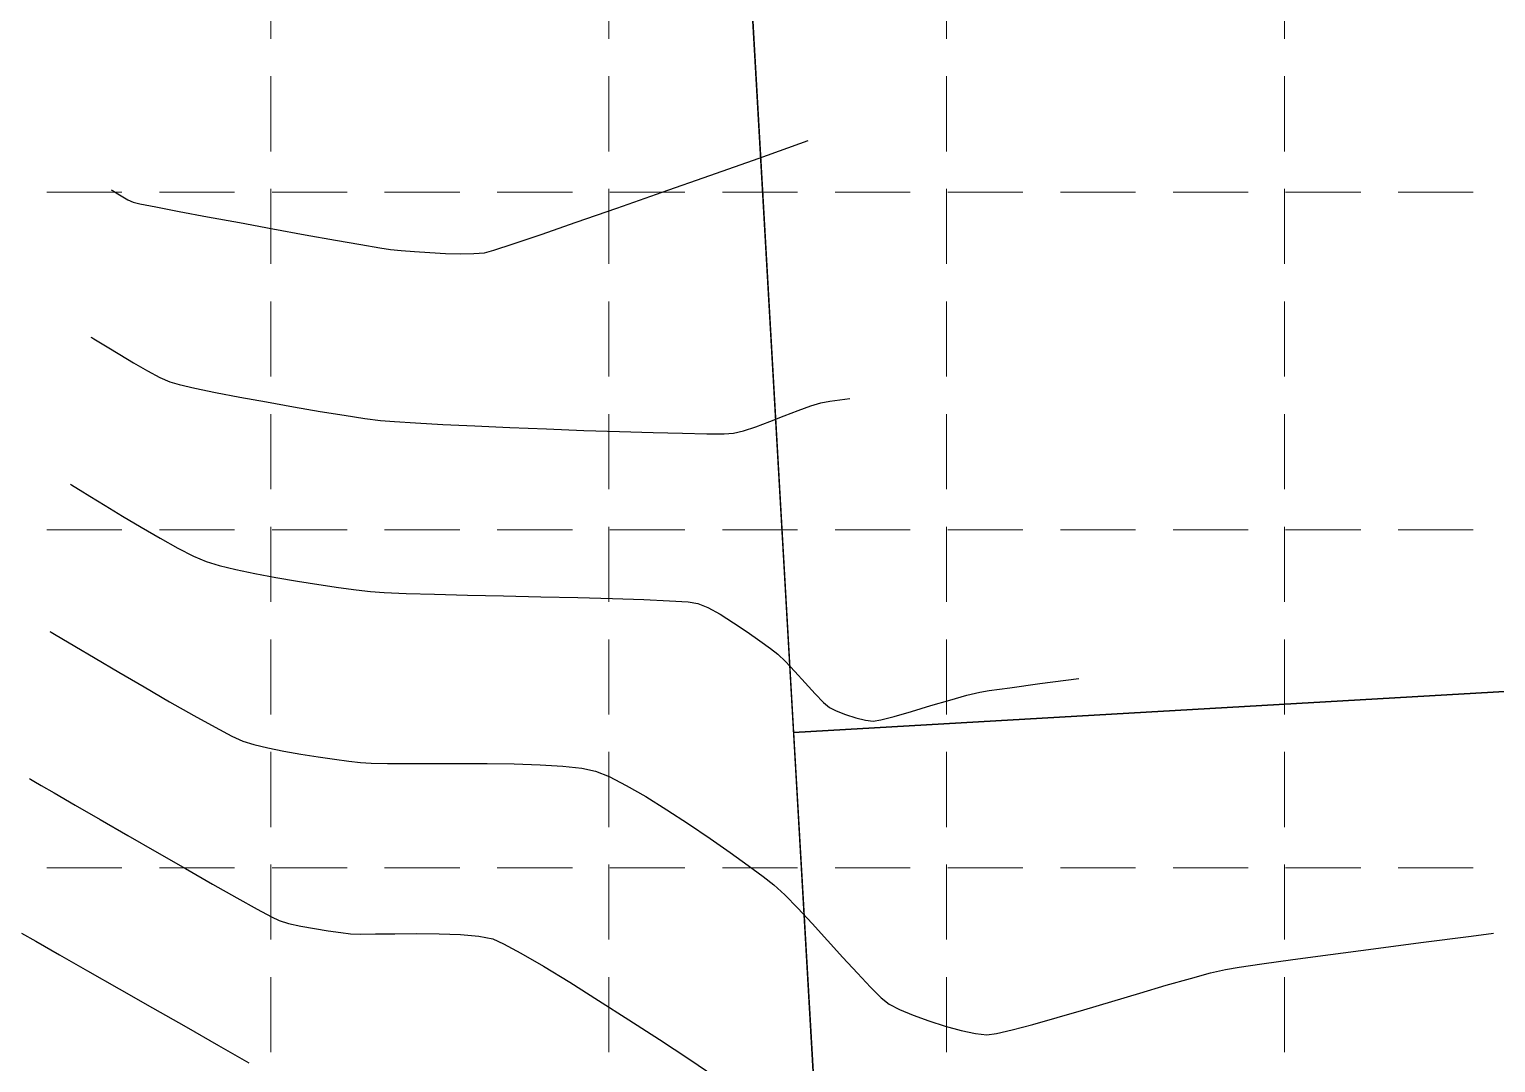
# Model space of a CAD drawing. Header units: inches. Extents: x 2547543 to 2548696, y 7125653 to 7126375.
# Drawn here: x 2547620.7 to 2547698.8, y 7125968 to 7126023.1 of the extents above; entities that cross this region are included whole.
import ezdxf

# ---------------------------------------------------------------- set-up
doc = ezdxf.new("R2010")
doc.units = ezdxf.units.IN
doc.header["$MEASUREMENT"] = 0
doc.linetypes.add('HIDDEN', pattern=[0.375, 0.25, -0.125])
for name, color, linetype in [('GRID', 254, 'HIDDEN'), ('V-AREA', 6, 'Continuous'), ('V-PROP-E', 3, 'Continuous'), ('V-PROP-SUBD-N', 7, 'Continuous'), ('V-TOPO-MAJR-E', 6, 'Continuous'), ('V-TOPO-MINR-E', 14, 'Continuous')]:
    doc.layers.add(name, color=color, linetype=linetype)

msp = doc.modelspace()

# ---------------------------------------------------------------- linework, layer by layer
at = {"layer": 'GRID', "color": 252, "linetype": 'HIDDEN', "lineweight": 0, "ltscale": 16}
for p, q in [((2547633.523132142, 7126356.547205457), (2547633.523132142, 7125726.296813901)), ((2547651.523132142, 7126356.547205457), (2547651.523132142, 7125726.296813901)), ((2547669.523132142, 7126356.547205457), (2547669.523132142, 7125726.296813901)), ((2547687.523132141, 7126356.547205457), (2547687.523132141, 7125726.296813901)), ((2547561.583313602, 7126014.376313469), (2548677.583313586, 7126014.376313469)), ((2547561.583313602, 7125996.376313469), (2548677.583313586, 7125996.376313469)), ((2547561.583313602, 7125978.37631347), (2548677.583313586, 7125978.37631347))]:
    msp.add_line(p, q, dxfattribs=at)
at = {"layer": 'V-AREA', "color": 7}
for p, q in [((2547658.280007871, 7126039.502313715), (2547661.372810687, 7125985.590955258)), ((2547661.372810687, 7125985.590955258), (2547801.142999281, 7125993.609332931)), ((2547801.142999281, 7125993.60933293), (2547661.372810687, 7125985.590955259)), ((2547661.372810687, 7125985.590955259), (2547666.211702047, 7125901.243125121))]:
    msp.add_line(p, q, dxfattribs=at)
at = {"layer": 'V-PROP-E', "color": 7}
msp.add_line((2547666.211702047, 7125901.243125121), (2547644.915525241, 7126272.461689509), dxfattribs=at)
at = {"layer": 'V-PROP-SUBD-N'}
msp.add_line((2547661.372810688, 7125985.590955258), (2547801.142999282, 7125993.60933293), dxfattribs=at)
at = {"layer": 'V-TOPO-MAJR-E', "color": 35, "extrusion": (-0.5012833587562778, -0.8652831873057657, 0), "elevation": -7443095.232038395}
msp.add_lwpolyline([(-1367732.397480187, 590.0000000000005), (-1367732.34491784, 590.0000000000005)], dxfattribs=at)
at = {"layer": 'V-TOPO-MAJR-E', "color": 35, "extrusion": (-0.513431513496591, -0.8581305733678296, 0), "elevation": -7423074.58796252}
msp.add_lwpolyline([(-1472522.346883798, 590), (-1472522.204532844, 590)], dxfattribs=at)
at = {"layer": 'V-TOPO-MAJR-E', "color": 35, "elevation": 590}
for points in [[(2547624.096823049, 7126006.556451076), (2547624.349591924, 7126006.401931175)], [(2547624.792763726, 7126006.129155444), (2547625.466637088, 7126005.717431108)], [(2547626.946579249, 7126004.850882314), (2547627.611858611, 7126004.497504584)], [(2547627.611858611, 7126004.497504584), (2547628.133483868, 7126004.265022454)], [(2547628.133483868, 7126004.265022454), (2547628.629301311, 7126004.126145096)], [(2547633.283056606, 7126003.193910978), (2547634.730957669, 7126002.935386537)], [(2547634.730957669, 7126002.935386537), (2547636.139379972, 7126002.694161836)], [(2547636.139379972, 7126002.694161836), (2547637.431691685, 7126002.483979926)], [(2547661.615464184, 7126002.747024397), (2547662.279608241, 7126002.989934348)], [(2547662.279608241, 7126002.989934348), (2547662.814859159, 7126003.150876922)], [(2547662.814859159, 7126003.150876922), (2547663.297144105, 7126003.231242244)], [(2547637.431691685, 7126002.483979926), (2547638.531260981, 7126002.318583859)], [(2547639.361456031, 7126002.211716688), (2547640.099780729, 7126002.149747779)], [(2547640.099780729, 7126002.149747779), (2547641.233586061, 7126002.078210223)], [(2547642.687189622, 7126002.000146152), (2547644.384909005, 7126001.918597695)], [(2547646.251061804, 7126001.836606986), (2547648.209965612, 7126001.757216152)], [(2547650.185938022, 7126001.683467325), (2547652.103296629, 7126001.618402635)], [(2547653.886359025, 7126001.565064213), (2547655.459442804, 7126001.52649419)], [(2547655.459442804, 7126001.52649419), (2547656.74686556, 7126001.505734696)], [(2547656.74686556, 7126001.505734696), (2547657.672944887, 7126001.505827863)], [(2547657.672944887, 7126001.505827863), (2547658.161998377, 7126001.52981582)]]:
    msp.add_lwpolyline(points, dxfattribs=at)
at = {"layer": 'V-TOPO-MAJR-E', "color": 35, "extrusion": (-0.5241735554582838, -0.8516114629091259, 0), "elevation": -7403986.049946104}
msp.add_lwpolyline([(-1565678.012619867, 590), (-1565677.492227855, 590)], dxfattribs=at)
at = {"layer": 'V-TOPO-MAJR-E', "color": 35, "extrusion": (0.5129256536209458, 0.8584330339971347, 0), "elevation": 7423941.165951511}
msp.add_lwpolyline([(1468145.281506306, 590.0000000000009), (1468144.417835658, 590.0000000000009)], dxfattribs=at)
at = {"layer": 'V-TOPO-MAJR-E', "color": 35, "extrusion": (-0.497491143540591, -0.8674690554127421, 0), "elevation": -7449010.539830035}
msp.add_lwpolyline([(-1335137.612619956, 590), (-1335136.761248091, 590)], dxfattribs=at)
at = {"layer": 'V-TOPO-MAJR-E', "color": 35, "extrusion": (-0.221066439088342, -0.975258750029345, 0), "elevation": -7512893.065967377}
msp.add_lwpolyline([(909276.7554556413, 590.0000000000009), (909277.6162506077, 590.0000000000009)], dxfattribs=at)
at = {"layer": 'V-TOPO-MAJR-E', "color": 35, "extrusion": (-0.2017777210116815, -0.9794313407806247, 0), "elevation": -7493486.457496237}
msp.add_lwpolyline([(1057359.312341633, 590), (1057360.442126163, 590)], dxfattribs=at)
at = {"layer": 'V-TOPO-MAJR-E', "color": 35, "extrusion": (-0.1906563259382797, -0.9816568470599676, 0), "elevation": -7481012.217365267}
msp.add_lwpolyline([(1142281.312498976, 590.0000000000009), (1142282.633697012, 590.0000000000009)], dxfattribs=at)
at = {"layer": 'V-TOPO-MAJR-E', "color": 35, "extrusion": (-0.1826495053659837, -0.9831780907798757, 0), "elevation": -7471454.174084898}
msp.add_lwpolyline([(1203214.833753091, 590), (1203216.2686386, 590)], dxfattribs=at)
at = {"layer": 'V-TOPO-MAJR-E', "color": 35, "extrusion": (0.3640039720319984, -0.9313973955003999, 0), "elevation": -5709781.451484801}
msp.add_lwpolyline([(4966777.901675254, 590.0000000000009), (4966778.697887496, 590.0000000000009)], dxfattribs=at)
at = {"layer": 'V-TOPO-MAJR-E', "color": 35, "extrusion": (0.144110027991902, -0.9895616705552884, 0), "elevation": -6684475.83282508}
msp.add_lwpolyline([(3547998.473459019, 590), (3547999.552412117, 590)], dxfattribs=at)
at = {"layer": 'V-TOPO-MAJR-E', "color": 35, "extrusion": (-0.1276719467525441, -0.9918164517754359, 0), "elevation": -7392948.305869253}
msp.add_lwpolyline([(1616999.219904904, 590), (1617000.056949953, 590)], dxfattribs=at)
at = {"layer": 'V-TOPO-MAJR-E', "color": 35, "extrusion": (-0.05362654830581772, -0.9985610613862349, 0), "elevation": -7252369.404336915}
msp.add_lwpolyline([(2161832.439566535, 590.0000000000009), (2161833.895264757, 590.0000000000009)], dxfattribs=at)
at = {"layer": 'V-TOPO-MAJR-E', "color": 35, "extrusion": (-0.04389334506687349, -0.9990362226960745, 0), "elevation": -7230958.673775317}
msp.add_lwpolyline([(2232404.961912146, 590.0000000000009), (2232406.829865235, 590.0000000000009)], dxfattribs=at)
at = {"layer": 'V-TOPO-MAJR-E', "color": 35, "extrusion": (0.31430334823617, -0.9493226033796589, 0), "elevation": -5964136.785264355}
msp.add_lwpolyline([(4658276.168821879, 590.0000000000009), (4658276.869579172, 590.0000000000009)], dxfattribs=at)
at = {"layer": 'V-TOPO-MAJR-E', "color": 35, "extrusion": (0.3513357811128942, -0.9362495227821441, 0), "elevation": -5776631.963992576}
msp.add_lwpolyline([(4888864.299566824, 590), (4888865.092240496, 590)], dxfattribs=at)
at = {"layer": 'V-TOPO-MAJR-E', "color": 35, "extrusion": (0.3657923249581266, -0.9306964999406242, 0), "elevation": -5700230.751225022}
msp.add_lwpolyline([(4977735.240080271, 590), (4977736.06482687, 590)], dxfattribs=at)
at = {"layer": 'V-TOPO-MAJR-E', "color": 35, "extrusion": (-0.03729683392959596, -0.9993042310421928, 0), "elevation": -7216062.91859832}
msp.add_lwpolyline([(2280098.331304806, 590), (2280100.308652993, 590)], dxfattribs=at)
at = {"layer": 'V-TOPO-MAJR-E', "color": 35, "extrusion": (-0.02990056481006088, -0.9995528781530467, 0), "elevation": -7198991.664225731}
msp.add_lwpolyline([(2333441.519155161, 590), (2333443.30301516, 590)], dxfattribs=at)
at = {"layer": 'V-TOPO-MAJR-E', "color": 35, "extrusion": (0.2301097408203063, -0.9731646865662623, 0), "elevation": -6348532.085877733}
msp.add_lwpolyline([(4119053.321810155, 590), (4119053.87351733, 590)], dxfattribs=at)
at = {"layer": 'V-TOPO-MINR-E', "color": 35, "extrusion": (-0.333598107351375, 0.9427153879997825, 0), "elevation": 5867910.722029133}
msp.add_lwpolyline([(-4778943.360728718, 591), (-4778946.138265712, 591)], dxfattribs=at)
at = {"layer": 'V-TOPO-MINR-E', "color": 35}
for points, elevation in [([(2547656.910927638, 7126015.266874954), (2547659.5335626, 7126016.193344298)], 591), ([(2547625.019737185, 7126014.499420474), (2547625.043815919, 7126014.485323817)], 591), ([(2547651.961060853, 7126013.526742737), (2547654.361091436, 7126014.368635164)], 591), ([(2547625.907938266, 7126013.970418641), (2547626.189131143, 7126013.834419359)], 591), ([(2547627.394942526, 7126013.589006718), (2547628.631687994, 7126013.352836142)], 591), ([(2547646.429871401, 7126011.620327749), (2547647.918443977, 7126012.124471218)], 591), ([(2547647.918443977, 7126012.124471218), (2547649.787842747, 7126012.769315484)], 591), ([(2547636.958415474, 7126011.821585488), (2547638.318166413, 7126011.582498636)], 591), ([(2547639.331320973, 7126011.411547157), (2547639.892994212, 7126011.328337169)], 591), ([(2547639.892994212, 7126011.328337169), (2547640.461242564, 7126011.271848435)], 591), ([(2547640.461242564, 7126011.271848435), (2547641.179672858, 7126011.211210309)], 591), ([(2547641.987675917, 7126011.155018095), (2547642.824642565, 7126011.111867098)], 591), ([(2547642.824642565, 7126011.111867098), (2547643.629963624, 7126011.090352622)], 591), ([(2547622.838634873, 7125998.812353867), (2547622.897935198, 7125998.778123287)], 589), ([(2547622.897935198, 7125998.778123287), (2547623.049548516, 7125998.688047623)], 589), ([(2547624.691962138, 7125997.680461307), (2547625.624224773, 7125997.1127747)], 589), ([(2547625.624224773, 7125997.1127747), (2547626.618680738, 7125996.518382513)], 589), ([(2547626.618680738, 7125996.518382513), (2547627.618299969, 7125995.938378127)], 589), ([(2547627.618299969, 7125995.938378127), (2547628.566052399, 7125995.413854918)], 589), ([(2547629.404907962, 7125994.985906267), (2547630.077836593, 7125994.69562555)], 589), ([(2547630.077836593, 7125994.69562555), (2547630.764626739, 7125994.48361773)], 589), ([(2547631.647474851, 7125994.26688341), (2547632.672962871, 7125994.051109436)], 589), ([(2547632.672962871, 7125994.051109436), (2547633.787672742, 7125993.841982653)], 589), ([(2547633.787672742, 7125993.841982653), (2547634.938186407, 7125993.645189908)], 589), ([(2547634.938186407, 7125993.645189908), (2547636.071085807, 7125993.466418046)], 589), ([(2547638.82991785, 7125993.095096206), (2547639.564862421, 7125993.043943021)], 589), ([(2547640.730487131, 7125992.996426557), (2547642.236796538, 7125992.951369869)], 589), ([(2547649.868972285, 7125992.772201886), (2547651.728773538, 7125992.721789842)], 589), ([(2547651.728773538, 7125992.721789842), (2547653.389286831, 7125992.666775881)], 589), ([(2547653.389286831, 7125992.666775881), (2547654.760516723, 7125992.605983054)], 589), ([(2547657.452199003, 7125991.880509314), (2547658.171009909, 7125991.433452439)], 589), ([(2547621.748083718, 7125990.968820564), (2547621.816107723, 7125990.929821173)], 588), ([(2547658.89758963, 7125990.947780142), (2547659.572622944, 7125990.472598369)], 589), ([(2547621.999720543, 7125990.822993313), (2547622.384243327, 7125990.596837166)], 588), ([(2547659.572622944, 7125990.472598369), (2547660.136794627, 7125990.057013069)], 589), ([(2547660.136794627, 7125990.057013069), (2547660.530789456, 7125989.750130188)], 589), ([(2547660.530789456, 7125989.750130188), (2547660.937458389, 7125989.367470261)], 589), ([(2547626.766589263, 7125988.014150858), (2547628.125690698, 7125987.225948683)], 588), ([(2547661.989428801, 7125988.226249587), (2547662.516438009, 7125987.645633895)], 589), ([(2547671.289118978, 7125987.738230507), (2547671.79443919, 7125987.817205859)], 589), ([(2547671.79443919, 7125987.817205859), (2547672.88404795, 7125987.97077414)], 589), ([(2547674.494258607, 7125988.190838573), (2547676.56138451, 7125988.469302377)], 589), ([(2547662.516438009, 7125987.645633895), (2547662.965268369, 7125987.176978004)], 589), ([(2547662.965268369, 7125987.176978004), (2547663.276773746, 7125986.909254439)], 589), ([(2547670.598478761, 7125987.569738301), (2547671.289118978, 7125987.738230507)], 589), ([(2547664.13892587, 7125986.537196383), (2547664.688518319, 7125986.363019932)], 589), ([(2547665.603175341, 7125986.182426574), (2547666.014459768, 7125986.252049918)], 589), ([(2547666.014459768, 7125986.252049918), (2547666.733618834, 7125986.441351335)], 589), ([(2547633.358970576, 7125984.766976253), (2547634.214401908, 7125984.593597921)], 588), ([(2547634.214401908, 7125984.593597921), (2547635.125740843, 7125984.430694524)], 588), ([(2547636.909782935, 7125984.155241626), (2547637.679306796, 7125984.052156665)], 588), ([(2547637.679306796, 7125984.052156665), (2547638.29837967, 7125983.978475725)], 588), ([(2547638.85978647, 7125983.947886383), (2547639.734041898, 7125983.935166647)], 588), ([(2547639.734041898, 7125983.935166647), (2547640.855254849, 7125983.933649298)], 588), ([(2547640.855254849, 7125983.933649298), (2547642.157534223, 7125983.936667117)], 588), ([(2547642.157534223, 7125983.936667117), (2547643.574988914, 7125983.93755289)], 588), ([(2547646.491859842, 7125983.906259418), (2547647.859493872, 7125983.860745738)], 588), ([(2547620.657532562, 7125983.125287259), (2547620.722664288, 7125983.088115339)], 587), ([(2547647.859493872, 7125983.860745738), (2547649.07873881, 7125983.786431138)], 588), ([(2547649.07873881, 7125983.786431138), (2547650.083703552, 7125983.676648403)], 588), ([(2547650.083703552, 7125983.676648403), (2547650.808496995, 7125983.524730312)], 588), ([(2547651.535645751, 7125983.232058913), (2547652.44578362, 7125982.765529491)], 588), ([(2547620.901847182, 7125982.985192939), (2547621.284239771, 7125982.764502638)], 587), ([(2547621.284239771, 7125982.764502638), (2547621.981878944, 7125982.360867562)], 587), ([(2547623.103638881, 7125981.711370481), (2547624.435341548, 7125980.940789704)], 587), ([(2547654.615398344, 7125981.467057345), (2547655.775061023, 7125980.713195)], 588), ([(2547657.994561571, 7125979.191418717), (2547658.954585264, 7125978.501585159)], 588), ([(2547631.711224421, 7125976.77070993), (2547632.783520622, 7125976.173074706)], 587), ([(2547632.783520622, 7125976.173074706), (2547633.559405271, 7125975.754171695)], 587), ([(2547633.559405271, 7125975.754171695), (2547633.966542043, 7125975.556831742)], 587), ([(2547635.115988295, 7125975.268749118), (2547635.845775221, 7125975.135678496)], 587), ([(2547635.845775221, 7125975.135678496), (2547636.580210268, 7125975.018977875)], 587), ([(2547637.245247628, 7125974.925439406), (2547637.766841489, 7125974.861855244)], 587), ([(2547639.091171871, 7125974.847703366), (2547640.128538362, 7125974.861465966)], 587), ([(2547641.291854575, 7125974.870735701), (2547642.48798215, 7125974.861723651)], 587), ([(2547642.48798215, 7125974.861723651), (2547643.623782728, 7125974.820640899)], 587), ([(2547643.623782728, 7125974.820640899), (2547644.606117951, 7125974.733698525)], 587), ([(2547644.606117951, 7125974.733698525), (2547645.34184946, 7125974.587107611)], 587), ([(2547694.78794337, 7125974.387053723), (2547697.463844016, 7125974.733234379)], 588), ([(2547621.007015879, 7125974.459439672), (2547622.257082612, 7125973.744999754)], 586), ([(2547646.842981573, 7125973.829552384), (2547648.037970898, 7125973.129949511)], 587), ([(2547687.961693375, 7125973.487158675), (2547689.967939347, 7125973.756174657)], 588), ([(2547648.037970898, 7125973.129949511), (2547649.440315926, 7125972.275422836)], 587), ([(2547684.385124065, 7125972.959899517), (2547685.101357032, 7125973.08117989)], 588), ([(2547649.440315926, 7125972.275422836), (2547650.9833218, 7125971.310192141)], 587), ([(2547665.463020588, 7125972.013996012), (2547666.042878876, 7125971.445408099)], 588), ([(2547678.324099252, 7125971.254783995), (2547679.811172234, 7125971.696690132)], 588), ([(2547679.811172234, 7125971.696690132), (2547681.227743277, 7125972.11330396)], 588), ([(2547676.833456399, 7125970.81273476), (2547678.324099252, 7125971.254783995)], 588), ([(2547668.567741245, 7125970.214411372), (2547669.448408149, 7125969.935242882)], 588), ([(2547674.109189367, 7125970.028803828), (2547675.406175748, 7125970.395691635)], 588), ([(2547671.669316553, 7125969.480564403), (2547672.173827699, 7125969.546091003)], 588), ([(2547655.78935593, 7125968.192473716), (2547657.228056619, 7125967.226624727)], 587)]:
    msp.add_lwpolyline(points, dxfattribs=dict(at, elevation=elevation))
at = {"layer": 'V-TOPO-MINR-E', "color": 35, "extrusion": (0.3322600931272882, -0.9431878023570097, 0), "elevation": -5874685.956645094}
msp.add_lwpolyline([(4770606.715752197, 591.0000000000005), (4770609.419175838, 591.0000000000005)], dxfattribs=at)
at = {"layer": 'V-TOPO-MINR-E', "color": 35, "extrusion": (-0.5192173952828693, -0.8546422037529346, 0), "elevation": -7412963.963119989}
msp.add_lwpolyline([(-1522642.798034825, 591), (-1522642.71228084, 591)], dxfattribs=at)
at = {"layer": 'V-TOPO-MINR-E', "color": 35, "extrusion": (-0.5240086968451336, -0.851712912682827, 0), "elevation": -7404296.23285675}
msp.add_lwpolyline([(-1564248.331909277, 591), (-1564248.143852968, 591)], dxfattribs=at)
at = {"layer": 'V-TOPO-MINR-E', "color": 35, "extrusion": (0.519146250510412, 0.8546854220009726, 0), "elevation": 7413090.685698614}
msp.add_lwpolyline([(1522025.44165745, 591), (1522025.123322114, 591)], dxfattribs=at)
at = {"layer": 'V-TOPO-MINR-E', "color": 35, "extrusion": (-0.4991738665146322, -0.8665018470775653, 0), "elevation": -7446412.542566685}
msp.add_lwpolyline([(-1349597.805392713, 591.0000000000009), (-1349597.391559992, 591.0000000000009)], dxfattribs=at)
at = {"layer": 'V-TOPO-MINR-E', "color": 35, "extrusion": (-0.2145572673724754, -0.9767114103038095, 0), "elevation": -7506670.735486725}
msp.add_lwpolyline([(959357.512541726, 591.0000000000009), (959357.8777101017, 591.0000000000009)], dxfattribs=at)
at = {"layer": 'V-TOPO-MINR-E', "color": 35, "extrusion": (-0.1930416040694987, -0.9811905722632454, 0), "elevation": -7483775.430244268}
msp.add_lwpolyline([(1124090.022288854, 591), (1124090.887714276, 591)], dxfattribs=at)
at = {"layer": 'V-TOPO-MINR-E', "color": 35, "extrusion": (-0.184771761215899, -0.9827814590524055, 0), "elevation": -7474043.629328273}
msp.add_lwpolyline([(1187076.146122464, 591.0000000000009), (1187077.692202436, 591.0000000000009)], dxfattribs=at)
at = {"layer": 'V-TOPO-MINR-E', "color": 35, "extrusion": (-0.1827919151489513, -0.9831516239910193, 0), "elevation": -7471637.513983052}
msp.add_lwpolyline([(1202129.144504989, 591), (1202130.870878635, 591)], dxfattribs=at)
at = {"layer": 'V-TOPO-MINR-E', "color": 35, "extrusion": (0.3291117948563297, -0.9442909649501287, 0), "elevation": -5890567.879841581}
msp.add_lwpolyline([(4750977.529195562, 591), (4750979.830624025, 591)], dxfattribs=at)
at = {"layer": 'V-TOPO-MINR-E', "color": 35, "extrusion": (-0.1810340969157659, -0.9834768201406137, 0), "elevation": -7469476.592177213}
msp.add_lwpolyline([(1215485.586090999, 591.0000000000005), (1215487.386062691, 591.0000000000005)], dxfattribs=at)
at = {"layer": 'V-TOPO-MINR-E', "color": 35, "extrusion": (-0.1791520827631397, -0.9838213919414587, 0), "elevation": -7467137.332585562}
msp.add_lwpolyline([(1229776.485003602, 591), (1229778.251878049, 591)], dxfattribs=at)
at = {"layer": 'V-TOPO-MINR-E', "color": 35, "extrusion": (-0.1767677457879278, -0.984252591588691, 0), "elevation": -7464135.645312284}
msp.add_lwpolyline([(1247867.605503022, 591.0000000000009), (1247869.232587768, 591.0000000000009)], dxfattribs=at)
at = {"layer": 'V-TOPO-MINR-E', "color": 35, "extrusion": (-0.1663800500384093, -0.986061701390545, 0), "elevation": -7450563.296023631}
msp.add_lwpolyline([(1326502.410868513, 591), (1326503.438344338, 591)], dxfattribs=at)
at = {"layer": 'V-TOPO-MINR-E', "color": 35, "extrusion": (0.2687950950832803, -0.9631973820869585, 0), "elevation": -6178960.82713877}
msp.add_lwpolyline([(4369321.744999249, 591), (4369322.25984659, 591)], dxfattribs=at)
at = {"layer": 'V-TOPO-MINR-E', "color": 35, "extrusion": (-0.3093651929950865, 0.9509433092267451, 0), "elevation": 5988279.942362301}
msp.add_lwpolyline([(-4627206.203056844, 591), (-4627207.286969535, 591)], dxfattribs=at)
at = {"layer": 'V-TOPO-MINR-E', "color": 35, "extrusion": (-0.06937698891858002, -0.9975905138926449, 0), "elevation": -7285588.860086722}
msp.add_lwpolyline([(2047121.472810096, 591), (2047122.282764729, 591)], dxfattribs=at)
at = {"layer": 'V-TOPO-MINR-E', "color": 35, "extrusion": (0.01222424553653523, -0.9999252811190756, 0), "elevation": -7094335.621506234}
msp.add_lwpolyline([(2634563.382147143, 591.0000000000005), (2634564.095266719, 591.0000000000005)], dxfattribs=at)
at = {"layer": 'V-TOPO-MINR-E', "color": 35, "extrusion": (0.08456617258577884, -0.9964178653828886, 0), "elevation": -6885040.236830221}
msp.add_lwpolyline([(3141137.822488787, 591), (3141138.384705073, 591)], dxfattribs=at)
at = {"layer": 'V-TOPO-MINR-E', "color": 35, "extrusion": (0.5193667231244313, 0.8545514653378053, 0), "elevation": 7412683.255866659}
msp.add_lwpolyline([(1523931.577480238, 589), (1523931.222781833, 589)], dxfattribs=at)
at = {"layer": 'V-TOPO-MINR-E', "color": 35, "extrusion": (0.5236557621488687, 0.8519299517966766, 0), "elevation": 7404929.210273918}
msp.add_lwpolyline([(1561173.537569523, 589.0000000000005), (1561172.919835236, 589.0000000000005)], dxfattribs=at)
at = {"layer": 'V-TOPO-MINR-E', "color": 35, "extrusion": (-0.5237598176736438, -0.851865983233555, 0), "elevation": -7404738.464749168}
msp.add_lwpolyline([(-1562077.387154347, 589), (-1562076.432732813, 589)], dxfattribs=at)
at = {"layer": 'V-TOPO-MINR-E', "color": 35, "extrusion": (-0.4544375819284095, -0.8907785831120213, 0), "elevation": -7505422.263225041}
msp.add_lwpolyline([(-968947.1603412987, 589.0000000000009), (-968946.2186307781, 589.0000000000009)], dxfattribs=at)
at = {"layer": 'V-TOPO-MINR-E', "color": 35, "extrusion": (-0.2384152131777972, -0.9711633158873875, 0), "elevation": -7527898.363552225}
msp.add_lwpolyline([(775220.0471160959, 589), (775220.9561785546, 589)], dxfattribs=at)
at = {"layer": 'V-TOPO-MINR-E', "color": 35, "extrusion": (-0.1444971534295542, -0.9895052160806208, 0), "elevation": -7419333.865023436}
msp.add_lwpolyline([(1491213.409759537, 589.0000000000009), (1491214.482888877, 589.0000000000009)], dxfattribs=at)
at = {"layer": 'V-TOPO-MINR-E', "color": 35, "extrusion": (-0.1328707879675844, -0.9911333682733486, 0), "elevation": -7401316.306286482}
msp.add_lwpolyline([(1578211.826390522, 589), (1578212.772193307, 589)], dxfattribs=at)
at = {"layer": 'V-TOPO-MINR-E', "color": 35, "extrusion": (-0.1184265203602746, -0.9929628186771937, 0), "elevation": -7377554.191342843}
msp.add_lwpolyline([(1685803.302231886, 589), (1685804.067163109, 589)], dxfattribs=at)
at = {"layer": 'V-TOPO-MINR-E', "color": 35, "extrusion": (-0.04073097571168386, -0.9991701494828467, 0), "elevation": -7223847.38016881}
msp.add_lwpolyline([(2255276.755257528, 589), (2255277.921850336, 589)], dxfattribs=at)
at = {"layer": 'V-TOPO-MINR-E', "color": 35, "extrusion": (-0.02490627076438142, -0.9996897907234081, 0), "elevation": -7187234.669611857}
msp.add_lwpolyline([(2369370.024629356, 589.0000000000009), (2369371.782173224, 589.0000000000009)], dxfattribs=at)
at = {"layer": 'V-TOPO-MINR-E', "color": 35, "extrusion": (-0.02276520802536325, -0.9997408390695872, 0), "elevation": -7182143.774137279}
msp.add_lwpolyline([(2384759.033078723, 589.0000000000009), (2384760.951268316, 589.0000000000009)], dxfattribs=at)
at = {"layer": 'V-TOPO-MINR-E', "color": 35, "extrusion": (-0.02249443872665394, -0.9997469681006155, 0), "elevation": -7181497.625271835}
msp.add_lwpolyline([(2386706.065959529, 589.0000000000009), (2386708.054853627, 589.0000000000009)], dxfattribs=at)
at = {"layer": 'V-TOPO-MINR-E', "color": 35, "extrusion": (-0.02385549446659759, -0.9997154171981917, 0), "elevation": -7184740.284565209}
msp.add_lwpolyline([(2376928.800833972, 589.0000000000009), (2376930.770488271, 589.0000000000009)], dxfattribs=at)
at = {"layer": 'V-TOPO-MINR-E', "color": 35, "extrusion": (-0.06813963058726807, -0.9976757944058935, 0), "elevation": -7283026.588350171}
msp.add_lwpolyline([(2056170.983331189, 589), (2056171.977593107, 589)], dxfattribs=at)
at = {"layer": 'V-TOPO-MINR-E', "color": 35, "extrusion": (-0.1436722705571365, -0.9896253223684996, 0), "elevation": -7418090.149400754}
msp.add_lwpolyline([(1497417.11737853, 589.0000000000005), (1497417.64553474, 589.0000000000005)], dxfattribs=at)
at = {"layer": 'V-TOPO-MINR-E', "color": 35, "extrusion": (-0.3900178866821873, -0.9208072806336626, 0), "elevation": -7555297.25749974}
msp.add_lwpolyline([(-433364.0739749959, 589), (-433363.5034673377, 589)], dxfattribs=at)
at = {"layer": 'V-TOPO-MINR-E', "color": 35, "extrusion": (-0.4828322222815278, -0.8757128782464498, 0), "elevation": -7470413.969298985}
msp.add_lwpolyline([(-1209642.799599601, 589), (-1209642.05537523, 589)], dxfattribs=at)
at = {"layer": 'V-TOPO-MINR-E', "color": 35, "extrusion": (0.5028885941414639, 0.864351237566316, 0), "elevation": 7440529.032583814}
msp.add_lwpolyline([(1381539.490958937, 588.0000000000009), (1381539.278530456, 588.0000000000009)], dxfattribs=at)
at = {"layer": 'V-TOPO-MINR-E', "color": 35, "extrusion": (-0.5557183472732656, -0.8313706264379745, 0), "elevation": -7340120.350231851}
msp.add_lwpolyline([(-1841996.012499307, 589), (-1841995.138545262, 589)], dxfattribs=at)
at = {"layer": 'V-TOPO-MINR-E', "color": 35, "extrusion": (0.5089747228677395, 0.8607814655774764, 0), "elevation": 7430596.026628707}
msp.add_lwpolyline([(1434002.959536358, 588.0000000000005), (1434002.159224867, 588.0000000000005)], dxfattribs=at)
at = {"layer": 'V-TOPO-MINR-E', "color": 35, "extrusion": (0.5092334758798933, 0.860628414034351, 0), "elevation": 7430164.587977918}
msp.add_lwpolyline([(1436235.948293624, 588.0000000000009), (1436234.687077591, 588.0000000000009)], dxfattribs=at)
at = {"layer": 'V-TOPO-MINR-E', "color": 35, "extrusion": (-0.5080313073556301, -0.861338604003402, 0), "elevation": -7432162.720698841}
msp.add_lwpolyline([(-1425858.749617331, 588), (-1425857.288639473, 588)], dxfattribs=at)
at = {"layer": 'V-TOPO-MINR-E', "color": 35, "extrusion": (0.7282436939827124, 0.6853182634181099, 0), "elevation": 6738888.670560794}
msp.add_lwpolyline([(3443498.25081094, 589.0000000000009), (3443497.512572196, 589.0000000000009)], dxfattribs=at)
at = {"layer": 'V-TOPO-MINR-E', "color": 35, "extrusion": (0.505584798488568, 0.862776918755523, 0), "elevation": 7436179.347347981}
msp.add_lwpolyline([(1404759.206621291, 588.0000000000009), (1404757.642349432, 588.0000000000009)], dxfattribs=at)
at = {"layer": 'V-TOPO-MINR-E', "color": 35, "extrusion": (0.7415816496856067, 0.6708626214431492, 0), "elevation": 6669858.52279674}
msp.add_lwpolyline([(3575371.717623101, 589), (3575370.903683105, 589)], dxfattribs=at)
at = {"layer": 'V-TOPO-MINR-E', "color": 35, "extrusion": (0.1354093518950856, -0.9907897392582106, 0), "elevation": -6715377.029450838}
msp.add_lwpolyline([(3489133.565235784, 589), (3489135.190414764, 589)], dxfattribs=at)
at = {"layer": 'V-TOPO-MINR-E', "color": 35, "extrusion": (0.495564424035045, 0.8685711839744709, 0), "elevation": 7451941.026592594}
msp.add_lwpolyline([(1318589.377850516, 588), (1318587.896281713, 588)], dxfattribs=at)
at = {"layer": 'V-TOPO-MINR-E', "color": 35, "extrusion": (0.2859864575292331, -0.958233659453622, 0), "elevation": -6099761.873494281}
msp.add_lwpolyline([(4479196.596523486, 589), (4479197.662369926, 589)], dxfattribs=at)
at = {"layer": 'V-TOPO-MINR-E', "color": 35, "extrusion": (0.2838535797663951, -0.9588676369832297, 0), "elevation": -6109713.455006574}
msp.add_lwpolyline([(4465613.967824169, 589), (4465615.027017454, 589)], dxfattribs=at)
at = {"layer": 'V-TOPO-MINR-E', "color": 35, "extrusion": (0.2713083330346521, -0.9624924874646859, 0), "elevation": -6167505.238445183}
msp.add_lwpolyline([(4385452.679663036, 589.0000000000009), (4385453.620341817, 589.0000000000009)], dxfattribs=at)
at = {"layer": 'V-TOPO-MINR-E', "color": 35, "extrusion": (0.485370904167887, 0.8743083468589603, 0), "elevation": 7466854.660777488}
msp.add_lwpolyline([(1231332.846496053, 588.0000000000009), (1231331.55077783, 588.0000000000009)], dxfattribs=at)
at = {"layer": 'V-TOPO-MINR-E', "color": 35, "extrusion": (-0.4445361078959895, -0.8957609328256537, 0), "elevation": -7515708.998423699}
msp.add_lwpolyline([(-885661.2522292282, 589), (-885660.8464663257, 589)], dxfattribs=at)
at = {"layer": 'V-TOPO-MINR-E', "color": 35, "extrusion": (-0.3587828392254589, -0.9334210594781536, 0), "elevation": -7565604.076533617}
msp.add_lwpolyline([(-178638.8566027819, 589.0000000000009), (-178638.3223470319, 589.0000000000009)], dxfattribs=at)
at = {"layer": 'V-TOPO-MINR-E', "color": 35, "extrusion": (-0.2404350165394245, -0.9706652372582871, 0), "elevation": -7529495.045280875}
msp.add_lwpolyline([(759592.9002827837, 589.0000000000009), (759593.4320698306, 589.0000000000009)], dxfattribs=at)
at = {"layer": 'V-TOPO-MINR-E', "color": 35, "extrusion": (-0.1311952173564057, -0.991356552882365, 0), "elevation": -7398634.640257797}
msp.add_lwpolyline([(1590749.282234676, 589), (1590749.684178679, 589)], dxfattribs=at)
at = {"layer": 'V-TOPO-MINR-E', "color": 35, "extrusion": (0.2786899291170511, -0.9603811344506581, 0), "elevation": -6133653.881218904}
msp.add_lwpolyline([(4432671.724064331, 589), (4432672.684628354, 589)], dxfattribs=at)
at = {"layer": 'V-TOPO-MINR-E', "color": 35, "extrusion": (-0.4658254169501556, -0.884876647292273, 0), "elevation": -7492369.539998897}
msp.add_lwpolyline([(-1065126.560185285, 588), (-1065125.54633855, 588)], dxfattribs=at)
at = {"layer": 'V-TOPO-MINR-E', "color": 35, "extrusion": (-0.414900661548231, -0.9098667160891426, 0), "elevation": -7540710.897089539}
msp.add_lwpolyline([(-638570.9983090055, 588.0000000000009), (-638570.3612221824, 588.0000000000009)], dxfattribs=at)
at = {"layer": 'V-TOPO-MINR-E', "color": 35, "extrusion": (-0.2925242897123821, -0.9562580927387054, 0), "elevation": -7559525.193431241}
msp.add_lwpolyline([(351670.0009877747, 588.0000000000009), (351670.6167704624, 588.0000000000009)], dxfattribs=at)
at = {"layer": 'V-TOPO-MINR-E', "color": 35, "extrusion": (-0.2329018306132275, -0.9725002505382749, 0), "elevation": -7523370.44425191}
msp.add_lwpolyline([(817918.413644122, 588), (817919.1827278095, 588)], dxfattribs=at)
at = {"layer": 'V-TOPO-MINR-E', "color": 35, "extrusion": (-0.1592425196716391, -0.9872394947167722, 0), "elevation": -7440745.105345393}
msp.add_lwpolyline([(1380366.298374424, 588), (1380367.225866585, 588)], dxfattribs=at)
at = {"layer": 'V-TOPO-MINR-E', "color": 35, "extrusion": (-0.1455530985435802, -0.9893504412008736, 0), "elevation": -7420912.014161637}
msp.add_lwpolyline([(1483295.749012836, 588.0000000000005), (1483296.626745502, 588.0000000000005)], dxfattribs=at)
at = {"layer": 'V-TOPO-MINR-E', "color": 35, "extrusion": (-0.0544062446464993, -0.9985188834185689, 0), "elevation": -7254036.997978632}
msp.add_lwpolyline([(2156166.921372467, 588.0000000000009), (2156167.483612009, 588.0000000000009)], dxfattribs=at)
at = {"layer": 'V-TOPO-MINR-E', "color": 35, "extrusion": (-0.005395220148658946, -0.9999854456938599, 0), "elevation": -7139625.321748499}
msp.add_lwpolyline([(2509160.243685483, 588.0000000000009), (2509161.710445739, 588.0000000000009)], dxfattribs=at)
at = {"layer": 'V-TOPO-MINR-E', "color": 35, "extrusion": (-0.01612055962468638, -0.9998700553358856, 0), "elevation": -7166127.409848888}
msp.add_lwpolyline([(2432439.140026283, 588.0000000000005), (2432440.590346764, 588.0000000000005)], dxfattribs=at)
at = {"layer": 'V-TOPO-MINR-E', "color": 35, "extrusion": (0.3733825546419899, 0.9276774589743041, 0), "elevation": 7561862.656126914}
msp.add_lwpolyline([(297319.7044202127, 588.0000000000009), (297318.9205823075, 588.0000000000009)], dxfattribs=at)
at = {"layer": 'V-TOPO-MINR-E', "color": 35, "extrusion": (-0.4980791465083379, -0.8671315723772984, 0), "elevation": -7448081.675103078}
msp.add_lwpolyline([(-1340181.211496464, 587.0000000000009), (-1340181.00485782, 587.0000000000009)], dxfattribs=at)
at = {"layer": 'V-TOPO-MINR-E', "color": 35, "extrusion": (-0.5010692726135391, -0.8654071781783064, 0), "elevation": -7443411.380021127}
msp.add_lwpolyline([(-1365880.447813938, 587), (-1365879.151591807, 587)], dxfattribs=at)
at = {"layer": 'V-TOPO-MINR-E', "color": 35, "extrusion": (-0.4994044095658948, -0.8663689951205202, 0), "elevation": -7446039.393283607}
msp.add_lwpolyline([(-1351540.126226108, 588), (-1351538.922097267, 588)], dxfattribs=at)
at = {"layer": 'V-TOPO-MINR-E', "color": 35, "extrusion": (0.5262633910259283, 0.8503216116657807, 0), "elevation": 7400113.402831079}
msp.add_lwpolyline([(1583818.717377411, 588.0000000000005), (1583817.392708233, 588.0000000000005)], dxfattribs=at)
at = {"layer": 'V-TOPO-MINR-E', "color": 35, "extrusion": (-0.5002331925188784, -0.8658907281535996, 0), "elevation": -7444727.130259081}
msp.add_lwpolyline([(-1358687.818460118, 587), (-1358686.121584263, 587)], dxfattribs=at)
at = {"layer": 'V-TOPO-MINR-E', "color": 35, "extrusion": (-0.4992655160084696, -0.8664490432361251, 0), "elevation": -7446240.394676954}
msp.add_lwpolyline([(-1350368.100068436, 587.0000000000009), (-1350366.328955455, 587.0000000000009)], dxfattribs=at)
at = {"layer": 'V-TOPO-MINR-E', "color": 35, "extrusion": (0.5594822130981842, 0.8288423572831916, 0), "elevation": 7331682.743522616}
msp.add_lwpolyline([(1875254.4417656, 588.0000000000005), (1875253.062705483, 588.0000000000005)], dxfattribs=at)
at = {"layer": 'V-TOPO-MINR-E', "color": 35, "extrusion": (-0.4978424284878146, -0.8672674999083936, 0), "elevation": -7448447.2030899}
msp.add_lwpolyline([(-1338140.314196437, 587.0000000000009), (-1338138.552902604, 587.0000000000009)], dxfattribs=at)
at = {"layer": 'V-TOPO-MINR-E', "color": 35, "extrusion": (-0.571764321456646, -0.8204179183253016, 0), "elevation": -7302940.958817258}
msp.add_lwpolyline([(-1984237.700700923, 588.0000000000009), (-1984236.388592685, 588.0000000000009)], dxfattribs=at)
at = {"layer": 'V-TOPO-MINR-E', "color": 35, "extrusion": (-0.5968657901060207, -0.802341092429595, 0), "elevation": -7238075.850440858}
msp.add_lwpolyline([(-2209161.319867163, 588), (-2209160.330682896, 588)], dxfattribs=at)
at = {"layer": 'V-TOPO-MINR-E', "color": 35, "extrusion": (0.4957390021656439, 0.8684715549353426, 0), "elevation": 7451668.523293318}
msp.add_lwpolyline([(1320082.09704606, 587), (1320080.429622045, 587)], dxfattribs=at)
at = {"layer": 'V-TOPO-MINR-E', "color": 35, "extrusion": (-0.6163691032746889, -0.7874573820394066, 0), "elevation": -7181702.66488135}
msp.add_lwpolyline([(-2386059.13938322, 588), (-2386058.406142786, 588)], dxfattribs=at)
at = {"layer": 'V-TOPO-MINR-E', "color": 35, "extrusion": (-0.4924667522036259, -0.8703312576105793, 0), "elevation": -7456584.239193404}
msp.add_lwpolyline([(-1292024.614906417, 587), (-1292023.125391459, 587)], dxfattribs=at)
at = {"layer": 'V-TOPO-MINR-E', "color": 35, "extrusion": (-0.6722168953452478, -0.7403542703411634, 0), "elevation": -6988328.156793147}
msp.add_lwpolyline([(-2904031.242473244, 588.0000000000009), (-2904030.465671369, 588.0000000000009)], dxfattribs=at)
at = {"layer": 'V-TOPO-MINR-E', "color": 35, "extrusion": (0.7133025067363603, 0.700856286183997, 0), "elevation": 6811538.63835391}
msp.add_lwpolyline([(3297433.054784745, 588), (3297432.065477521, 588)], dxfattribs=at)
at = {"layer": 'V-TOPO-MINR-E', "color": 35, "extrusion": (0.7321294625107386, 0.6811655086128018, 0), "elevation": 6719187.337564792}
msp.add_lwpolyline([(3481757.942611253, 588), (3481756.808637076, 588)], dxfattribs=at)
at = {"layer": 'V-TOPO-MINR-E', "color": 35, "extrusion": (-0.280144013207474, -0.9599579844264075, 0), "elevation": -7554341.536178809}
msp.add_lwpolyline([(449322.177068746, 587), (449322.6962094412, 587)], dxfattribs=at)
at = {"layer": 'V-TOPO-MINR-E', "color": 35, "extrusion": (-0.2140145410335262, -0.9768304746608847, 0), "elevation": -7506100.764263057}
msp.add_lwpolyline([(963544.6265196567, 587.0000000000009), (963545.2930559826, 587.0000000000009)], dxfattribs=at)
at = {"layer": 'V-TOPO-MINR-E', "color": 35, "extrusion": (0.7407916404404941, 0.6717348773537681, 0), "elevation": 6674053.195919435}
msp.add_lwpolyline([(3567509.339836308, 588.0000000000009), (3567508.130587922, 588.0000000000009)], dxfattribs=at)
at = {"layer": 'V-TOPO-MINR-E', "color": 35, "extrusion": (0.4961176646064305, 0.8682552982075384, 0), "elevation": 7451084.863603097}
msp.add_lwpolyline([(1323337.253907567, 586.0000000000009), (1323336.36969592, 586.0000000000009)], dxfattribs=at)
at = {"layer": 'V-TOPO-MINR-E', "color": 35, "extrusion": (-0.1392805153937658, -0.9902529666866174, 0), "elevation": -7411354.039005265}
msp.add_lwpolyline([(1530295.208266229, 587), (1530295.879849533, 587)], dxfattribs=at)
at = {"layer": 'V-TOPO-MINR-E', "color": 35, "extrusion": (-0.03676665258407588, -0.999323878058441, 0), "elevation": -7214824.946579678}
msp.add_lwpolyline([(2283917.010979494, 587), (2283917.517373849, 587)], dxfattribs=at)
at = {"layer": 'V-TOPO-MINR-E', "color": 35, "extrusion": (0.005458386905520778, -0.9999851028952331, 0), "elevation": -7111962.691454251}
msp.add_lwpolyline([(2586496.648232597, 587.0000000000009), (2586497.466523197, 587.0000000000009)], dxfattribs=at)
at = {"layer": 'V-TOPO-MINR-E', "color": 35, "extrusion": (0.007968117754771424, -0.9999682540458202, 0), "elevation": -7105448.744053554}
msp.add_lwpolyline([(2604339.858085277, 587), (2604341.021438421, 587)], dxfattribs=at)
at = {"layer": 'V-TOPO-MINR-E', "color": 35, "extrusion": (-0.4051279302054713, -0.914260006873007, 0), "elevation": -7547115.859226959}
msp.add_lwpolyline([(-557721.0874224231, 587), (-557720.4528181041, 587)], dxfattribs=at)
at = {"layer": 'V-TOPO-MINR-E', "color": 35, "extrusion": (0.7429726821875132, 0.6693217414092363, 0), "elevation": 6662413.810451119}
msp.add_lwpolyline([(3589198.036063702, 588), (3589196.821441804, 588)], dxfattribs=at)
at = {"layer": 'V-TOPO-MINR-E', "color": 35, "extrusion": (0.1279458936071206, -0.9917811494019614, 0), "elevation": -6741439.982884415}
msp.add_lwpolyline([(3438497.524085117, 588.0000000000009), (3438498.723681119, 588.0000000000009)], dxfattribs=at)
at = {"layer": 'V-TOPO-MINR-E', "color": 35, "extrusion": (0.4961578535032102, 0.8682323331960674, 0), "elevation": 7451023.601526167}
msp.add_lwpolyline([(1323679.821070242, 586), (1323678.092090493, 586)], dxfattribs=at)
at = {"layer": 'V-TOPO-MINR-E', "color": 35, "extrusion": (0.4774758266184075, 0.8786448856022941, 0), "elevation": 7477640.242556402}
msp.add_lwpolyline([(1164004.423955424, 587.0000000000009), (1164003.375820074, 587.0000000000009)], dxfattribs=at)
at = {"layer": 'V-TOPO-MINR-E', "color": 35, "extrusion": (0.1305217778314537, -0.9914454425290968, 0), "elevation": -6732485.18016251}
msp.add_lwpolyline([(3455990.371126763, 588), (3455992.689351046, 588)], dxfattribs=at)
at = {"layer": 'V-TOPO-MINR-E', "color": 35, "extrusion": (0.1291050543364864, -0.9916309217368996, 0), "elevation": -6737416.275677414}
msp.add_lwpolyline([(3446369.698420767, 588.0000000000009), (3446372.241313561, 588.0000000000009)], dxfattribs=at)
at = {"layer": 'V-TOPO-MINR-E', "color": 35, "extrusion": (0.7392312688479027, 0.6734516546549721, 0), "elevation": 6682311.599178817}
msp.add_lwpolyline([(3552013.977480661, 588), (3552012.827495093, 588)], dxfattribs=at)
at = {"layer": 'V-TOPO-MINR-E', "color": 35, "extrusion": (0.2299450394340507, -0.9732036163309674, 0), "elevation": -6349195.268048032}
msp.add_lwpolyline([(4117996.964546968, 588.0000000000005), (4117997.790142751, 588.0000000000005)], dxfattribs=at)
at = {"layer": 'V-TOPO-MINR-E', "color": 35, "extrusion": (0.1452277226347774, -0.9893982557991077, 0), "elevation": -6680430.832130146}
msp.add_lwpolyline([(3555564.037744504, 588.0000000000009), (3555565.265931433, 588.0000000000009)], dxfattribs=at)
at = {"layer": 'V-TOPO-MINR-E', "color": 35, "extrusion": (0.1370462320251013, -0.9905646522502821, 0), "elevation": -6709586.413726277}
msp.add_lwpolyline([(3500235.794901945, 588.0000000000009), (3500237.455742896, 588.0000000000009)], dxfattribs=at)
at = {"layer": 'V-TOPO-MINR-E', "color": 35, "extrusion": (-0.4960285747436778, -0.8683061977423379, 0), "elevation": -7451220.604640997}
msp.add_lwpolyline([(-1322568.676082212, 586.0000000000009), (-1322566.74641983, 586.0000000000009)], dxfattribs=at)
at = {"layer": 'V-TOPO-MINR-E', "color": 35, "extrusion": (0.7275161380681437, 0.6860905689851841, 0), "elevation": 6742529.93240135}
msp.add_lwpolyline([(3436331.408039872, 588), (3436330.392496354, 588)], dxfattribs=at)
at = {"layer": 'V-TOPO-MINR-E', "color": 35, "extrusion": (0.2752106860505639, -0.9613839390605493, 0), "elevation": -6149646.041398417}
msp.add_lwpolyline([(4410443.488278016, 588), (4410444.81879435, 588)], dxfattribs=at)
at = {"layer": 'V-TOPO-MINR-E', "color": 35, "extrusion": (0.2609951996902724, -0.9653400984827238, 0), "elevation": -6214054.070492165}
msp.add_lwpolyline([(4319224.692362846, 588), (4319225.805722745, 588)], dxfattribs=at)
at = {"layer": 'V-TOPO-MINR-E', "color": 35, "extrusion": (-0.4958208218473771, -0.8684248456962708, 0), "elevation": -7451536.810067712}
msp.add_lwpolyline([(-1320784.034567312, 586.0000000000009), (-1320781.992695999, 586.0000000000009)], dxfattribs=at)
at = {"layer": 'V-TOPO-MINR-E', "color": 35, "extrusion": (-0.6251218287316755, -0.7805271931477888, 0), "elevation": -7154616.14645771}
msp.add_lwpolyline([(-2466077.675917029, 588), (-2466077.132989049, 588)], dxfattribs=at)
at = {"layer": 'V-TOPO-MINR-E', "color": 35, "extrusion": (-0.495520651167106, -0.8685961571794611, 0), "elevation": -7451992.847722975}
msp.add_lwpolyline([(-1318206.547362631, 586), (-1318204.481755922, 586)], dxfattribs=at)
at = {"layer": 'V-TOPO-MINR-E', "color": 35, "extrusion": (0.5378892127801194, 0.8430155364966789, 0), "elevation": 7377658.508979036}
msp.add_lwpolyline([(1685273.737821647, 587.0000000000005), (1685271.819740909, 587.0000000000005)], dxfattribs=at)
at = {"layer": 'V-TOPO-MINR-E', "color": 35, "extrusion": (-0.4628417546233289, -0.886440923117383, 0), "elevation": -7495918.822939854}
msp.add_lwpolyline([(-1039841.155610245, 588), (-1039840.54474227, 588)], dxfattribs=at)
at = {"layer": 'V-TOPO-MINR-E', "color": 35, "extrusion": (-0.3885902868139245, -0.9214106516607413, 0), "elevation": -7555944.073393204}
msp.add_lwpolyline([(-421635.5278532002, 588.0000000000009), (-421634.7428949606, 588.0000000000009)], dxfattribs=at)
at = {"layer": 'V-TOPO-MINR-E', "color": 35, "extrusion": (0.2804666265672593, -0.9598637775132374, 0), "elevation": -6125422.935697592}
msp.add_lwpolyline([(4444018.217147215, 588.0000000000009), (4444019.704108893, 588.0000000000009)], dxfattribs=at)
at = {"layer": 'V-TOPO-MINR-E', "color": 35, "extrusion": (-0.4950914628952714, -0.8688408619351534, 0), "elevation": -7452643.193956682}
msp.add_lwpolyline([(-1314522.682119632, 586.0000000000009), (-1314520.681250785, 586.0000000000009)], dxfattribs=at)
at = {"layer": 'V-TOPO-MINR-E', "color": 35, "extrusion": (0.5443424565784708, 0.8388630936965316, 0), "elevation": 7364508.948345305}
msp.add_lwpolyline([(1741836.424945094, 587.0000000000009), (1741834.488701853, 587.0000000000009)], dxfattribs=at)
at = {"layer": 'V-TOPO-MINR-E', "color": 35, "extrusion": (-0.3414651608816469, -0.9398944323189019, 0), "elevation": -7567599.786752465}
msp.add_lwpolyline([(-38731.95329537895, 588.0000000000005), (-38731.06348793535, 588.0000000000005)], dxfattribs=at)
at = {"layer": 'V-TOPO-MINR-E', "color": 35, "extrusion": (-0.2604750027145832, -0.9654805917059327, 0), "elevation": -7543589.876046957}
msp.add_lwpolyline([(603588.3682937988, 588), (603589.255203817, 588)], dxfattribs=at)
at = {"layer": 'V-TOPO-MINR-E', "color": 35, "extrusion": (0.2562788531290219, -0.9666028912841473, 0), "elevation": -6235068.234196411}
msp.add_lwpolyline([(4288823.448647974, 588.0000000000005), (4288824.586405836, 588.0000000000005)], dxfattribs=at)
at = {"layer": 'V-TOPO-MINR-E', "color": 35, "extrusion": (-0.5505610071959793, -0.8347949313186734, 0), "elevation": -7351362.065191615}
msp.add_lwpolyline([(-1796511.960091252, 587), (-1796510.085595837, 587)], dxfattribs=at)
at = {"layer": 'V-TOPO-MINR-E', "color": 35, "extrusion": (-0.2044273180510145, -0.9788817454802544, 0), "elevation": -7496295.069979732}
msp.add_lwpolyline([(1037125.079627956, 588.0000000000009), (1037125.859300866, 588.0000000000009)], dxfattribs=at)
at = {"layer": 'V-TOPO-MINR-E', "color": 35, "extrusion": (-0.1062679004501277, -0.9943375349115219, 0), "elevation": -7356354.64649369}
msp.add_lwpolyline([(1775983.147229626, 588.0000000000009), (1775983.752060877, 588.0000000000009)], dxfattribs=at)
at = {"layer": 'V-TOPO-MINR-E', "color": 35, "extrusion": (0.2229743466267665, -0.9748243127591592, 0), "elevation": -6378502.827132437}
msp.add_lwpolyline([(4072441.179609098, 588.0000000000009), (4072442.036790868, 588.0000000000009)], dxfattribs=at)
at = {"layer": 'V-TOPO-MINR-E', "color": 35, "extrusion": (-0.4944579010555217, -0.869201578509708, 0), "elevation": -7453599.567431521}
msp.add_lwpolyline([(-1309086.966648716, 586.0000000000009), (-1309085.118990463, 586.0000000000009)], dxfattribs=at)

doc.saveas('drawing.dxf')
